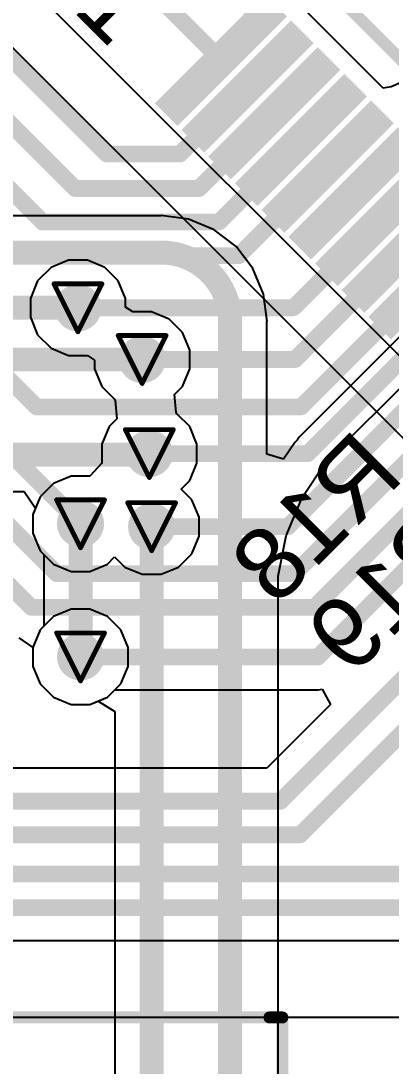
# Model space of a CAD drawing. Header units: inches. Extents: x 0 to 5359, y 0 to 5098.
# Drawn here: x 43.14 to 47.07, y 48.39 to 59.46 of the extents above; entities that cross this region are included whole.
import ezdxf

# ---------------------------------------------------------------- set-up
doc = ezdxf.new("R2010")
doc.units = ezdxf.units.IN
for name, color, linetype in [('Bottom Layer', 5, 'Continuous'), ('Bottom Overlay', 54, 'Continuous'), ('Drill Drawing', 1, 'Continuous'), ('Layer 1', 16, 'Continuous'), ('Layer 2', 76, 'Continuous'), ('Top Layer', 1, 'Continuous'), ('Top Overlay', 2, 'Continuous'), ('Top Paste', 8, 'Continuous'), ('Top Solder', 216, 'Continuous'), ('Via Holes', 16, 'Continuous')]:
    doc.layers.add(name, color=color, linetype=linetype)
doc.styles.add('Arial', font='', dxfattribs={"height": 0.2})
doc.styles.get('Arial').set_extended_font_data('Arial')

# ---------------------------------------------------------------- blocks, each defined once
blk = doc.blocks.new('WSON_8_EP_6_8__39')
at = {"layer": 'Top Layer'}
for points in [[(-3.1999682, 2.2049994), (-3.1999682, 1.6050006), (-4.399965799999999, 1.6050006), (-4.399965799999999, 2.2049994)], [(-1.6996156, 2.1497417), (1.7003776, 2.1497417), (1.7003776, -2.1502497), (-1.6996156, -2.1502497)], [(4.399965799999999, 2.2049994), (4.399965799999999, 1.6050006), (3.1999682, 1.6050006), (3.1999682, 2.2049994)], [(-3.1997142, 0.9349994), (-3.1997142, 0.3350006), (-4.3997118, 0.3350006), (-4.3997118, 0.9349994)], [(4.399965799999999, 0.9349968599999999), (4.399965799999999, 0.33499806), (3.1999682, 0.33499806), (3.1999682, 0.9349968599999999)], [(-3.19971166, -0.33499806), (-3.19971166, -0.9349968599999999), (-4.39970926, -0.9349968599999999), (-4.39970926, -0.33499806)], [(4.399965799999999, -0.3350006), (4.399965799999999, -0.9349994), (3.1999682, -0.9349994), (3.1999682, -0.3350006)], [(-3.199970739999999, -1.60500314), (-3.199970739999999, -2.20500194), (-4.39996834, -2.20500194), (-4.39996834, -1.60500314)], [(4.399965799999999, -1.60499806), (4.399965799999999, -2.20499686), (3.1999682, -2.20499686), (3.1999682, -1.60499806)]]:
    blk.add_hatch(color=1, dxfattribs=at).paths.add_polyline_path(points)
at = {"layer": 'Top Paste'}
for points in [[(-3.1999682, 2.2049994), (-3.1999682, 1.6050006), (-4.399965799999999, 1.6050006), (-4.399965799999999, 2.2049994)], [(-1.6996156, 2.1497417), (1.7003776, 2.1497417), (1.7003776, -2.1502497), (-1.6996156, -2.1502497)], [(4.399965799999999, 2.2049994), (4.399965799999999, 1.6050006), (3.1999682, 1.6050006), (3.1999682, 2.2049994)], [(-3.1997142, 0.9349994), (-3.1997142, 0.3350006), (-4.3997118, 0.3350006), (-4.3997118, 0.9349994)], [(4.399965799999999, 0.9349968599999999), (4.399965799999999, 0.33499806), (3.1999682, 0.33499806), (3.1999682, 0.9349968599999999)], [(-3.19971166, -0.33499806), (-3.19971166, -0.9349968599999999), (-4.39970926, -0.9349968599999999), (-4.39970926, -0.33499806)], [(4.399965799999999, -0.3350006), (4.399965799999999, -0.9349994), (3.1999682, -0.9349994), (3.1999682, -0.3350006)], [(-3.199970739999999, -1.60500314), (-3.199970739999999, -2.20500194), (-4.39996834, -2.20500194), (-4.39996834, -1.60500314)], [(4.399965799999999, -1.60499806), (4.399965799999999, -2.20499686), (3.1999682, -2.20499686), (3.1999682, -1.60499806)]]:
    blk.add_hatch(color=8, dxfattribs=at).paths.add_polyline_path(points)
at = {"layer": 'Top Solder'}
for points in [[(-3.098368199999999, 2.3065994), (-3.098368199999999, 1.5034006), (-4.5015658, 1.5034006), (-4.5015658, 2.3065994)], [(-1.8012156, 2.2513417), (1.8019776, 2.2513417), (1.8019776, -2.2518497), (-1.8012156, -2.2518497)], [(4.5015658, 2.3065994), (4.5015658, 1.5034006), (3.098368199999999, 1.5034006), (3.098368199999999, 2.3065994)], [(-3.0981142, 1.0365994), (-3.0981142, 0.2334006000000001), (-4.5013118, 0.2334005999999999), (-4.5013118, 1.0365994)], [(4.5015658, 1.03659686), (4.5015658, 0.2333980600000001), (3.098368199999999, 0.2333980599999999), (3.098368199999999, 1.03659686)], [(-3.09811166, -0.2333980599999999), (-3.09811166, -1.03659686), (-4.50130926, -1.03659686), (-4.50130926, -0.2333980600000001)], [(4.5015658, -0.2334005999999999), (4.5015658, -1.0365994), (3.098368199999999, -1.0365994), (3.098368199999999, -0.2334006000000001)], [(-3.09837074, -1.50340314), (-3.09837074, -2.30660194), (-4.50156834, -2.30660194), (-4.50156834, -1.50340314)], [(4.5015658, -1.50339806), (4.5015658, -2.30659686), (3.098368199999999, -2.30659686), (3.098368199999999, -1.50339806)]]:
    blk.add_hatch(color=216, dxfattribs=at).paths.add_polyline_path(points)
at = {"layer": 'Top Overlay'}
for points in [[(4.0003984, 2.999867, 0.127, 0.127, 0), (-3.99958814, 2.99986446, 0.127, 0.127, 0)], [(-3.99958814, 2.99986446, 0.127, 0.127, 0), (-3.99958814, 2.32395014, 0.127, 0.127, 0)], [(4.0003984, 2.999867, 0.127, 0.127, 0), (4.000395859999999, 2.32417366, 0.127, 0.127, 0)], [(-4.724399999999999, 2.0828, 0.127, 0.127, 0), (-4.724399999999999, 1.8288, 0.127, 0.127, 0)], [(-4.597399999999999, 1.9558, 0.127, 0.127, 0), (-4.724399999999999, 2.0828, 0.127, 0.127, 0)], [(-4.597399999999999, 1.9558, 0.127, 0.127, 0), (-4.724399999999999, 1.8288, 0.127, 0.127, 0)], [(-3.9995856, 1.5157704, 0.127, 0.127, 0), (-3.99958814, 1.04404414, 0.127, 0.127, 0)], [(4.0003984, 1.0440416, 0.127, 0.127, 0), (4.000395859999999, 1.51602694, 0.127, 0.127, 0)], [(-3.9995856, 0.2358644, 0.127, 0.127, 0), (-3.99958814, -0.23614126, 0.127, 0.127, 0)], [(4.0003984, 0.2358898, 0.127, 0.127, 0), (4.0003984, -0.2361438, 0.127, 0.127, 0)], [(-3.9995856, -1.0442956, 0.127, 0.127, 0), (-3.99958814, -1.51604726, 0.127, 0.127, 0)], [(4.0003984, -1.0442702, 0.127, 0.127, 0), (4.0003984, -1.5160498, 0.127, 0.127, 0)], [(-3.9995856, -2.3242016, 0.127, 0.127, 0), (-3.9995856, -3.000121, 0.127, 0.127, 0)], [(4.0003984, -2.3242016, 0.127, 0.127, 0), (4.000395859999999, -3.000118459999999, 0.127, 0.127, 0)], [(-3.8626034, -3.000121, 0.127, 0.127, 0), (-3.9995856, -3.000121, 0.127, 0.127, 0)], [(4.000395859999999, -3.000118459999999, 0.127, 0.127, 0), (-3.8626034, -3.000121, 0.127, 0.127, 0)]]:
    blk.add_lwpolyline(points, format="xyseb", dxfattribs=at)
for points in [[(-4.03133814, 2.99986446, 0.0635, 0.0635, 1), (-3.96783814, 2.99986446, 0.0635, 0.0635, 1)], [(-4.03133814, 2.99986446, 0.0635, 0.0635, 1), (-3.96783814, 2.99986446, 0.0635, 0.0635, 1)], [(3.9686484, 2.999867, 0.0635, 0.0635, 1), (4.0321484, 2.999867, 0.0635, 0.0635, 1)], [(3.9686484, 2.999867, 0.0635, 0.0635, 1), (4.0321484, 2.999867, 0.0635, 0.0635, 1)], [(-4.03133814, 2.32395014, 0.0635, 0.0635, 1), (-3.96783814, 2.32395014, 0.0635, 0.0635, 1)], [(3.96864586, 2.32417366, 0.0635, 0.0635, 1), (4.03214586, 2.32417366, 0.0635, 0.0635, 1)], [(-4.75615, 2.0828, 0.0635, 0.0635, 1), (-4.69265, 2.0828, 0.0635, 0.0635, 1)], [(-4.75615, 2.0828, 0.0635, 0.0635, 1), (-4.69265, 2.0828, 0.0635, 0.0635, 1)], [(-4.629149999999999, 1.9558, 0.0635, 0.0635, 1), (-4.56565, 1.9558, 0.0635, 0.0635, 1)], [(-4.629149999999999, 1.9558, 0.0635, 0.0635, 1), (-4.56565, 1.9558, 0.0635, 0.0635, 1)], [(-4.75615, 1.8288, 0.0635, 0.0635, 1), (-4.69265, 1.8288, 0.0635, 0.0635, 1)], [(-4.75615, 1.8288, 0.0635, 0.0635, 1), (-4.69265, 1.8288, 0.0635, 0.0635, 1)], [(-4.031335599999999, 1.5157704, 0.0635, 0.0635, 1), (-3.967835599999999, 1.5157704, 0.0635, 0.0635, 1)], [(3.96864586, 1.51602694, 0.0635, 0.0635, 1), (4.03214586, 1.51602694, 0.0635, 0.0635, 1)], [(-4.03133814, 1.04404414, 0.0635, 0.0635, 1), (-3.96783814, 1.04404414, 0.0635, 0.0635, 1)], [(3.9686484, 1.0440416, 0.0635, 0.0635, 1), (4.0321484, 1.0440416, 0.0635, 0.0635, 1)], [(-4.031335599999999, 0.2358644, 0.0635, 0.0635, 1), (-3.967835599999999, 0.2358644, 0.0635, 0.0635, 1)], [(3.9686484, 0.2358898, 0.0635, 0.0635, 1), (4.0321484, 0.2358898, 0.0635, 0.0635, 1)], [(-4.03133814, -0.23614126, 0.0635, 0.0635, 1), (-3.96783814, -0.23614126, 0.0635, 0.0635, 1)], [(3.9686484, -0.2361438, 0.0635, 0.0635, 1), (4.0321484, -0.2361438, 0.0635, 0.0635, 1)], [(-4.031335599999999, -1.0442956, 0.0635, 0.0635, 1), (-3.967835599999999, -1.0442956, 0.0635, 0.0635, 1)], [(3.9686484, -1.0442702, 0.0635, 0.0635, 1), (4.0321484, -1.0442702, 0.0635, 0.0635, 1)], [(-4.03133814, -1.51604726, 0.0635, 0.0635, 1), (-3.96783814, -1.51604726, 0.0635, 0.0635, 1)], [(3.9686484, -1.5160498, 0.0635, 0.0635, 1), (4.0321484, -1.5160498, 0.0635, 0.0635, 1)], [(-4.031335599999999, -2.3242016, 0.0635, 0.0635, 1), (-3.967835599999999, -2.3242016, 0.0635, 0.0635, 1)], [(3.9686484, -2.3242016, 0.0635, 0.0635, 1), (4.0321484, -2.3242016, 0.0635, 0.0635, 1)], [(-4.031335599999999, -3.000121, 0.0635, 0.0635, 1), (-3.967835599999999, -3.000121, 0.0635, 0.0635, 1)], [(-4.031335599999999, -3.000121, 0.0635, 0.0635, 1), (-3.967835599999999, -3.000121, 0.0635, 0.0635, 1)], [(-3.8943534, -3.000121, 0.0635, 0.0635, 1), (-3.8308534, -3.000121, 0.0635, 0.0635, 1)], [(-3.8943534, -3.000121, 0.0635, 0.0635, 1), (-3.8308534, -3.000121, 0.0635, 0.0635, 1)], [(3.96864586, -3.000118459999999, 0.0635, 0.0635, 1), (4.03214586, -3.000118459999999, 0.0635, 0.0635, 1)], [(3.96864586, -3.000118459999999, 0.0635, 0.0635, 1), (4.03214586, -3.000118459999999, 0.0635, 0.0635, 1)]]:
    blk.add_lwpolyline(points, format="xyseb", close=True, dxfattribs=at)
blk = doc.blocks.new('LQFP_128_EP_14_14__40')
at = {"layer": 'Top Layer'}
for points in [[(-6.3001398, -6.849681499999999), (-6.100140199999999, -6.849681499999999), (-6.100140199999999, -8.3496785), (-6.3001398, -8.3496785)], [(-5.9000898, -6.849681499999999), (-5.7000902, -6.849681499999999), (-5.7000902, -8.3496785), (-5.9000898, -8.3496785)], [(-5.50004234, -6.849681499999999), (-5.300042739999999, -6.849681499999999), (-5.300042739999999, -8.3496785), (-5.50004234, -8.3496785)], [(-5.099989799999999, -6.849681499999999), (-4.8999902, -6.849681499999999), (-4.8999902, -8.3496785), (-5.099989799999999, -8.3496785)], [(-4.6999398, -6.849681499999999), (-4.499940199999999, -6.849681499999999), (-4.499940199999999, -8.3496785), (-4.6999398, -8.3496785)], [(-4.29989234, -6.849681499999999), (-4.09989274, -6.849681499999999), (-4.09989274, -8.3496785), (-4.29989234, -8.3496785)], [(-3.8998398, -6.849681499999999), (-3.699840199999999, -6.849681499999999), (-3.699840199999999, -8.3496785), (-3.8998398, -8.3496785)], [(-3.50004634, -6.849681499999999), (-3.30004674, -6.849681499999999), (-3.30004674, -8.3496785), (-3.50004634, -8.3496785)], [(-3.09974234, -6.849681499999999), (-2.89974274, -6.849681499999999), (-2.89974274, -8.3496785), (-3.09974234, -8.3496785)]]:
    blk.add_hatch(color=1, dxfattribs=at).paths.add_polyline_path(points)
at = {"layer": 'Top Paste'}
for points in [[(-6.3001398, -6.849681499999999), (-6.100140199999999, -6.849681499999999), (-6.100140199999999, -8.3496785), (-6.3001398, -8.3496785)], [(-5.9000898, -6.849681499999999), (-5.7000902, -6.849681499999999), (-5.7000902, -8.3496785), (-5.9000898, -8.3496785)], [(-5.50004234, -6.849681499999999), (-5.300042739999999, -6.849681499999999), (-5.300042739999999, -8.3496785), (-5.50004234, -8.3496785)], [(-5.099989799999999, -6.849681499999999), (-4.8999902, -6.849681499999999), (-4.8999902, -8.3496785), (-5.099989799999999, -8.3496785)], [(-4.6999398, -6.849681499999999), (-4.499940199999999, -6.849681499999999), (-4.499940199999999, -8.3496785), (-4.6999398, -8.3496785)], [(-4.29989234, -6.849681499999999), (-4.09989274, -6.849681499999999), (-4.09989274, -8.3496785), (-4.29989234, -8.3496785)], [(-3.8998398, -6.849681499999999), (-3.699840199999999, -6.849681499999999), (-3.699840199999999, -8.3496785), (-3.8998398, -8.3496785)], [(-3.50004634, -6.849681499999999), (-3.30004674, -6.849681499999999), (-3.30004674, -8.3496785), (-3.50004634, -8.3496785)], [(-3.09974234, -6.849681499999999), (-2.89974274, -6.849681499999999), (-2.89974274, -8.3496785), (-3.09974234, -8.3496785)]]:
    blk.add_hatch(color=8, dxfattribs=at).paths.add_polyline_path(points)
at = {"layer": 'Top Solder'}
for points in [[(-6.37013966, -6.77968164), (-6.03014034, -6.77968164), (-6.03014034, -8.419678359999999), (-6.37013966, -8.419678359999999)], [(-5.970089659999999, -6.77968164), (-5.63009034, -6.77968164), (-5.63009034, -8.419678359999999), (-5.970089659999999, -8.419678359999999)], [(-5.5700422, -6.77968164), (-5.23004288, -6.77968164), (-5.23004288, -8.419678359999999), (-5.5700422, -8.419678359999999)], [(-5.16998966, -6.77968164), (-4.829990339999999, -6.77968164), (-4.829990339999999, -8.419678359999999), (-5.16998966, -8.419678359999999)], [(-4.76993966, -6.77968164), (-4.42994034, -6.77968164), (-4.42994034, -8.419678359999999), (-4.76993966, -8.419678359999999)], [(-4.3698922, -6.77968164), (-4.029892879999999, -6.77968164), (-4.029892879999999, -8.419678359999999), (-4.3698922, -8.419678359999999)], [(-3.96983966, -6.77968164), (-3.62984034, -6.77968164), (-3.62984034, -8.419678359999999), (-3.96983966, -8.419678359999999)], [(-3.5700462, -6.77968164), (-3.23004688, -6.77968164), (-3.23004688, -8.419678359999999), (-3.5700462, -8.419678359999999)], [(-3.1697422, -6.77968164), (-2.82974288, -6.77968164), (-2.82974288, -8.419678359999999), (-3.1697422, -8.419678359999999)]]:
    blk.add_hatch(color=216, dxfattribs=at).paths.add_polyline_path(points)
at = {"layer": 'Top Overlay'}
blk.add_lwpolyline([(-6.249924, -6.249924, 0.127, 0.127, 0), (6.249924, -6.249924, 0.127, 0.127, 0)], format="xyseb", dxfattribs=at)

msp = doc.modelspace()

# ---------------------------------------------------------------- hatches: boundary and pattern name
at = {"layer": 'Bottom Layer'}
h = msp.add_hatch(color=5, dxfattribs=at)
edge = h.paths.add_edge_path()
edge.add_arc((43.74823102, 56.41754527999999), 0.2499995, 0, 360)
h = msp.add_hatch(color=5, dxfattribs=at)
edge = h.paths.add_edge_path()
edge.add_arc((44.42836428, 55.8700432), 0.2499995, 0, 360)
h = msp.add_hatch(color=5, dxfattribs=at)
edge = h.paths.add_edge_path()
edge.add_arc((44.50456428, 54.87314399999999), 0.2499995, 0, 360)
h = msp.add_hatch(color=5, dxfattribs=at)
edge = h.paths.add_edge_path()
edge.add_arc((43.77554364, 54.12945993999999), 0.2499995, 0, 360)
h = msp.add_hatch(color=5, dxfattribs=at)
edge = h.paths.add_edge_path()
edge.add_arc((44.52891272, 54.09867006), 0.2499995, 0, 360)
h = msp.add_hatch(color=5, dxfattribs=at)
edge = h.paths.add_edge_path()
edge.add_arc((43.77554364, 52.71970914), 0.2499995, 0, 360)
at = {"layer": 'Layer 1'}
h = msp.add_hatch(color=16, dxfattribs=at)
edge = h.paths.add_edge_path()
edge.add_arc((43.74823102, 56.41754527999999), 0.2499995, 0, 360)
h = msp.add_hatch(color=16, dxfattribs=at)
edge = h.paths.add_edge_path()
edge.add_arc((44.42836428, 55.8700432), 0.2499995, 0, 360)
h = msp.add_hatch(color=16, dxfattribs=at)
edge = h.paths.add_edge_path()
edge.add_arc((44.50456428, 54.87314399999999), 0.2499995, 0, 360)
h = msp.add_hatch(color=16, dxfattribs=at)
edge = h.paths.add_edge_path()
edge.add_arc((43.77554364, 54.12945993999999), 0.2499995, 0, 360)
h = msp.add_hatch(color=16, dxfattribs=at)
edge = h.paths.add_edge_path()
edge.add_arc((44.52891272, 54.09867006), 0.2499995, 0, 360)
h = msp.add_hatch(color=16, dxfattribs=at)
edge = h.paths.add_edge_path()
edge.add_arc((43.77554364, 52.71970914), 0.2499995, 0, 360)
at = {"layer": 'Layer 2'}
h = msp.add_hatch(color=76, dxfattribs=at)
edge = h.paths.add_edge_path()
edge.add_arc((43.74823102, 56.41754527999999), 0.2499995, 0, 360)
h = msp.add_hatch(color=76, dxfattribs=at)
edge = h.paths.add_edge_path()
edge.add_arc((44.42836428, 55.8700432), 0.2499995, 0, 360)
h = msp.add_hatch(color=76, dxfattribs=at)
edge = h.paths.add_edge_path()
edge.add_arc((44.50456428, 54.87314399999999), 0.2499995, 0, 360)
h = msp.add_hatch(color=76, dxfattribs=at)
edge = h.paths.add_edge_path()
edge.add_arc((43.77554364, 54.12945993999999), 0.2499995, 0, 360)
h = msp.add_hatch(color=76, dxfattribs=at)
edge = h.paths.add_edge_path()
edge.add_arc((44.52891272, 54.09867006), 0.2499995, 0, 360)
h = msp.add_hatch(color=76, dxfattribs=at)
edge = h.paths.add_edge_path()
edge.add_arc((43.77554364, 52.71970914), 0.2499995, 0, 360)
at = {"layer": 'Top Layer'}
h = msp.add_hatch(color=1, dxfattribs=at)
edge = h.paths.add_edge_path()
edge.add_arc((43.74823102, 56.41754527999999), 0.2499995, 0, 360)
h = msp.add_hatch(color=1, dxfattribs=at)
edge = h.paths.add_edge_path()
edge.add_arc((44.42836428, 55.8700432), 0.2499995, 0, 360)
h = msp.add_hatch(color=1, dxfattribs=at)
edge = h.paths.add_edge_path()
edge.add_arc((44.50456428, 54.87314399999999), 0.2499995, 0, 360)
h = msp.add_hatch(color=1, dxfattribs=at)
edge = h.paths.add_edge_path()
edge.add_arc((43.77554364, 54.12945993999999), 0.2499995, 0, 360)
h = msp.add_hatch(color=1, dxfattribs=at)
edge = h.paths.add_edge_path()
edge.add_arc((44.52891272, 54.09867006), 0.2499995, 0, 360)
h = msp.add_hatch(color=1, dxfattribs=at)
edge = h.paths.add_edge_path()
edge.add_arc((43.77554364, 52.71970914), 0.2499995, 0, 360)
at = {"layer": 'Via Holes'}
h = msp.add_hatch(color=7, dxfattribs=at)
edge = h.paths.add_edge_path()
edge.add_arc((43.74823102, 56.41754527999999), 0.1499997, 0, 360)
h = msp.add_hatch(color=7, dxfattribs=at)
edge = h.paths.add_edge_path()
edge.add_arc((44.42836428, 55.8700432), 0.1499997, 0, 360)
h = msp.add_hatch(color=7, dxfattribs=at)
edge = h.paths.add_edge_path()
edge.add_arc((44.50456428, 54.87314399999999), 0.1499997, 0, 360)
h = msp.add_hatch(color=7, dxfattribs=at)
edge = h.paths.add_edge_path()
edge.add_arc((43.77554364, 54.12945993999999), 0.1499997, 0, 360)
h = msp.add_hatch(color=7, dxfattribs=at)
edge = h.paths.add_edge_path()
edge.add_arc((44.52891272, 54.09867006), 0.1499997, 0, 360)
h = msp.add_hatch(color=7, dxfattribs=at)
edge = h.paths.add_edge_path()
edge.add_arc((43.77554364, 52.71970914), 0.1499997, 0, 360)

# ---------------------------------------------------------------- linework, layer by layer
at = {"layer": 'Bottom Layer'}
for p, q in [((44.63041365999999, 57.39162765999999), (41.78354864, 57.39162765999999)), ((44.92050706, 57.35555965999999), (44.63041365999999, 57.39375109999999)), ((44.63041365999999, 57.39375109999999), (44.63041365999999, 57.39162765999999)), ((45.19083164, 57.2435863), (44.92050706, 57.35555965999999)), ((45.42296478, 57.06546625999999), (45.19083164, 57.2435863)), ((45.60108482, 56.83333311999999), (45.42296478, 57.06546625999999)), ((45.71305818, 56.56300853999999), (45.60108482, 56.83333311999999)), ((45.75124962, 56.27291513999999), (45.71305818, 56.56300853999999)), ((47.42374564, 56.37941226), (46.09289485999999, 55.04856147999999)), ((45.74912618, 54.8675433), (45.74912618, 56.27291513999999)), ((45.74912618, 56.27291513999999), (45.75124962, 56.27291513999999)), ((46.36758062, 54.77387572), (47.6984314, 56.1047265)), ((46.09289485999999, 55.04856147999999), (46.07164268, 55.01675305999999)), ((46.04458406, 54.98969698), (45.92692618, 54.81360894)), ((46.07164268, 55.01675305999999), (46.04458406, 54.98969698)), ((45.92692618, 54.81360894), (45.74912618, 54.8675433)), ((46.12382952, 54.40907583999999), (46.36758062, 54.77387572)), ((40.313356, 54.47197894), (43.17944374, 54.47197894)), ((43.17944374, 54.47197894), (43.29824716, 54.2941764)), ((45.9559279, 54.00372993999999), (46.12382952, 54.40907583999999)), ((43.29824716, 54.2941764), (43.27154414, 54.2297112)), ((43.27154414, 54.2297112), (43.27154414, 54.02920868)), ((43.27154414, 54.02920868), (43.348275, 53.84396648)), ((45.87033498, 53.57341584), (45.9559279, 54.00372993999999)), ((43.348275, 53.84396648), (43.38707858, 53.8051629)), ((43.38707858, 53.8051629), (43.38707858, 53.04400617999999)), ((45.87033751999999, 53.35405382), (45.87033498, 53.57341584)), ((45.8703426, 53.35405127999999), (45.87033751999999, 53.35405382)), ((45.87033751999999, 53.18656368), (45.87034006, 53.35404112)), ((45.87034006, 53.35404112), (45.8703426, 53.35405127999999)), ((45.87033751999999, 41.81046248), (45.87033751999999, 53.18656368)), ((43.38707858, 53.04400617999999), (43.348275, 53.0052026)), ((43.348275, 53.0052026), (43.27154414, 52.8199604)), ((43.27154414, 52.8199604), (43.27154414, 52.61945787999999)), ((43.27154414, 52.61945787999999), (43.348275, 52.43421568)), ((43.348275, 52.43421568), (43.49005018, 52.2924405)), ((43.49005018, 52.2924405), (43.67529238, 52.21570963999999)), ((43.67529238, 52.21570963999999), (43.8757949, 52.21570963999999)), ((43.8757949, 52.21570963999999), (43.96264512, 52.25168619999999)), ((43.96264512, 52.25168619999999), (44.14044766, 52.13954266)), ((44.14044766, 52.13954266), (44.14044766, 19.90702902))]:
    msp.add_line(p, q, dxfattribs=at)
for points in [[(41.78354864, 57.0031626, 0.254, 0.254, 0), (44.63041365999999, 57.0031626, 0.254, 0.254, 0)], [(44.63041365999999, 57.0031626, 0.254, 0.254, -0.4142135623730951), (45.36066112, 56.27291513999999, 0.254, 0.254, 0)], [(41.01685472, 56.41754527999999, 0.254, 0.254, 0), (43.74823102, 56.41754527999999, 0.254, 0.254, 0)], [(45.36066112, 25.36246642, 0.254, 0.254, 0), (45.36066112, 56.27291513999999, 0.254, 0.254, 0)], [(40.7261568, 55.8700432, 0.254, 0.254, 0), (44.42836428, 55.8700432, 0.254, 0.254, 0)], [(40.313356, 54.860444, 0.254, 0.254, 0), (44.42836428, 54.860444, 0.254, 0.254, 0)], [(43.77554364, 52.71970914, 0.254, 0.254, 0), (43.77554364, 54.12945993999999, 0.254, 0.254, 0)], [(44.52891272, 19.90702902, 0.254, 0.254, 0), (44.52891272, 54.09867006, 0.254, 0.254, 0)]]:
    msp.add_lwpolyline(points, format="xyseb", dxfattribs=at)
for points in [[(44.56691366, 57.0031626, 0.127, 0.127, 1), (44.69391366, 57.0031626, 0.127, 0.127, 1)], [(44.56691366, 57.0031626, 0.127, 0.127, 1), (44.69391366, 57.0031626, 0.127, 0.127, 1)], [(43.68473102, 56.41754527999999, 0.127, 0.127, 1), (43.81173102, 56.41754527999999, 0.127, 0.127, 1)], [(45.29716112, 56.27291513999999, 0.127, 0.127, 1), (45.42416111999999, 56.27291513999999, 0.127, 0.127, 1)], [(45.29716112, 56.27291513999999, 0.127, 0.127, 1), (45.42416111999999, 56.27291513999999, 0.127, 0.127, 1)], [(44.36486428, 55.8700432, 0.127, 0.127, 1), (44.49186427999999, 55.8700432, 0.127, 0.127, 1)], [(44.36486428, 54.860444, 0.127, 0.127, 1), (44.49186427999999, 54.860444, 0.127, 0.127, 1)], [(43.71204364, 54.12945993999999, 0.127, 0.127, 1), (43.83904364, 54.12945993999999, 0.127, 0.127, 1)], [(44.46541272, 54.09867006, 0.127, 0.127, 1), (44.59241272, 54.09867006, 0.127, 0.127, 1)], [(43.71204364, 52.71970914, 0.127, 0.127, 1), (43.83904364, 52.71970914, 0.127, 0.127, 1)]]:
    msp.add_lwpolyline(points, format="xyseb", close=True, dxfattribs=at)
at = {"layer": 'Drill Drawing'}
for points in [[(43.49423102, 56.67154528, 0.0508, 0.0508, 0), (44.00223102, 56.67154528, 0.0508, 0.0508, 0)], [(43.49423102, 56.67154528, 0.0508, 0.0508, 0), (43.74823102, 56.16354528, 0.0508, 0.0508, 0)], [(43.74823102, 56.16354528, 0.0508, 0.0508, 0), (44.00223102, 56.67154528, 0.0508, 0.0508, 0)], [(44.17436428, 56.12404319999999, 0.0508, 0.0508, 0), (44.68236428, 56.12404319999999, 0.0508, 0.0508, 0)], [(44.17436428, 56.12404319999999, 0.0508, 0.0508, 0), (44.42836428, 55.6160432, 0.0508, 0.0508, 0)], [(44.42836428, 55.6160432, 0.0508, 0.0508, 0), (44.68236428, 56.12404319999999, 0.0508, 0.0508, 0)], [(44.25056428, 55.127144, 0.0508, 0.0508, 0), (44.75856427999999, 55.127144, 0.0508, 0.0508, 0)], [(44.25056428, 55.127144, 0.0508, 0.0508, 0), (44.50456428, 54.619144, 0.0508, 0.0508, 0)], [(44.50456428, 54.619144, 0.0508, 0.0508, 0), (44.75856427999999, 55.127144, 0.0508, 0.0508, 0)], [(43.52154364, 54.38345994, 0.0508, 0.0508, 0), (44.02954363999999, 54.38345994, 0.0508, 0.0508, 0)], [(43.52154364, 54.38345994, 0.0508, 0.0508, 0), (43.77554364, 53.87545994, 0.0508, 0.0508, 0)], [(43.77554364, 53.87545994, 0.0508, 0.0508, 0), (44.02954363999999, 54.38345994, 0.0508, 0.0508, 0)], [(44.27491272, 54.35267006, 0.0508, 0.0508, 0), (44.78291272, 54.35267006, 0.0508, 0.0508, 0)], [(44.27491272, 54.35267006, 0.0508, 0.0508, 0), (44.52891272, 53.84467006, 0.0508, 0.0508, 0)], [(44.52891272, 53.84467006, 0.0508, 0.0508, 0), (44.78291272, 54.35267006, 0.0508, 0.0508, 0)], [(43.52154364, 52.97370914, 0.0508, 0.0508, 0), (44.02954363999999, 52.97370914, 0.0508, 0.0508, 0)], [(43.52154364, 52.97370914, 0.0508, 0.0508, 0), (43.77554364, 52.46570913999999, 0.0508, 0.0508, 0)], [(43.77554364, 52.46570913999999, 0.0508, 0.0508, 0), (44.02954363999999, 52.97370914, 0.0508, 0.0508, 0)]]:
    msp.add_lwpolyline(points, format="xyseb", dxfattribs=at)
for points in [[(43.48153102, 56.67154528, 0.0254, 0.0254, 1), (43.50693102, 56.67154528, 0.0254, 0.0254, 1)], [(43.48153102, 56.67154528, 0.0254, 0.0254, 1), (43.50693102, 56.67154528, 0.0254, 0.0254, 1)], [(43.98953101999999, 56.67154528, 0.0254, 0.0254, 1), (44.01493102, 56.67154528, 0.0254, 0.0254, 1)], [(43.98953101999999, 56.67154528, 0.0254, 0.0254, 1), (44.01493102, 56.67154528, 0.0254, 0.0254, 1)], [(43.73553102, 56.16354528, 0.0254, 0.0254, 1), (43.76093101999999, 56.16354528, 0.0254, 0.0254, 1)], [(43.73553102, 56.16354528, 0.0254, 0.0254, 1), (43.76093101999999, 56.16354528, 0.0254, 0.0254, 1)], [(44.16166428, 56.12404319999999, 0.0254, 0.0254, 1), (44.18706427999999, 56.12404319999999, 0.0254, 0.0254, 1)], [(44.16166428, 56.12404319999999, 0.0254, 0.0254, 1), (44.18706427999999, 56.12404319999999, 0.0254, 0.0254, 1)], [(44.66966428, 56.12404319999999, 0.0254, 0.0254, 1), (44.69506428, 56.12404319999999, 0.0254, 0.0254, 1)], [(44.66966428, 56.12404319999999, 0.0254, 0.0254, 1), (44.69506428, 56.12404319999999, 0.0254, 0.0254, 1)], [(44.41566428, 55.6160432, 0.0254, 0.0254, 1), (44.44106428, 55.6160432, 0.0254, 0.0254, 1)], [(44.41566428, 55.6160432, 0.0254, 0.0254, 1), (44.44106428, 55.6160432, 0.0254, 0.0254, 1)], [(44.23786428, 55.127144, 0.0254, 0.0254, 1), (44.26326428, 55.127144, 0.0254, 0.0254, 1)], [(44.23786428, 55.127144, 0.0254, 0.0254, 1), (44.26326428, 55.127144, 0.0254, 0.0254, 1)], [(44.74586428, 55.127144, 0.0254, 0.0254, 1), (44.77126428, 55.127144, 0.0254, 0.0254, 1)], [(44.74586428, 55.127144, 0.0254, 0.0254, 1), (44.77126428, 55.127144, 0.0254, 0.0254, 1)], [(44.49186427999999, 54.619144, 0.0254, 0.0254, 1), (44.51726428, 54.619144, 0.0254, 0.0254, 1)], [(44.49186427999999, 54.619144, 0.0254, 0.0254, 1), (44.51726428, 54.619144, 0.0254, 0.0254, 1)], [(43.50884363999999, 54.38345994, 0.0254, 0.0254, 1), (43.53424364, 54.38345994, 0.0254, 0.0254, 1)], [(43.50884363999999, 54.38345994, 0.0254, 0.0254, 1), (43.53424364, 54.38345994, 0.0254, 0.0254, 1)], [(44.01684364, 54.38345994, 0.0254, 0.0254, 1), (44.04224364, 54.38345994, 0.0254, 0.0254, 1)], [(44.01684364, 54.38345994, 0.0254, 0.0254, 1), (44.04224364, 54.38345994, 0.0254, 0.0254, 1)], [(44.26221271999999, 54.35267006, 0.0254, 0.0254, 1), (44.28761272, 54.35267006, 0.0254, 0.0254, 1)], [(44.26221271999999, 54.35267006, 0.0254, 0.0254, 1), (44.28761272, 54.35267006, 0.0254, 0.0254, 1)], [(44.77021272, 54.35267006, 0.0254, 0.0254, 1), (44.79561272, 54.35267006, 0.0254, 0.0254, 1)], [(44.77021272, 54.35267006, 0.0254, 0.0254, 1), (44.79561272, 54.35267006, 0.0254, 0.0254, 1)], [(43.76284364, 53.87545994, 0.0254, 0.0254, 1), (43.78824364, 53.87545994, 0.0254, 0.0254, 1)], [(43.76284364, 53.87545994, 0.0254, 0.0254, 1), (43.78824364, 53.87545994, 0.0254, 0.0254, 1)], [(44.51621272, 53.84467006, 0.0254, 0.0254, 1), (44.54161272, 53.84467006, 0.0254, 0.0254, 1)], [(44.51621272, 53.84467006, 0.0254, 0.0254, 1), (44.54161272, 53.84467006, 0.0254, 0.0254, 1)], [(43.50884363999999, 52.97370914, 0.0254, 0.0254, 1), (43.53424364, 52.97370914, 0.0254, 0.0254, 1)], [(43.50884363999999, 52.97370914, 0.0254, 0.0254, 1), (43.53424364, 52.97370914, 0.0254, 0.0254, 1)], [(44.01684364, 52.97370914, 0.0254, 0.0254, 1), (44.04224364, 52.97370914, 0.0254, 0.0254, 1)], [(44.01684364, 52.97370914, 0.0254, 0.0254, 1), (44.04224364, 52.97370914, 0.0254, 0.0254, 1)], [(43.76284364, 52.46570913999999, 0.0254, 0.0254, 1), (43.78824364, 52.46570913999999, 0.0254, 0.0254, 1)], [(43.76284364, 52.46570913999999, 0.0254, 0.0254, 1), (43.78824364, 52.46570913999999, 0.0254, 0.0254, 1)]]:
    msp.add_lwpolyline(points, format="xyseb", close=True, dxfattribs=at)
at = {"layer": 'Layer 1'}
for p, q in [((43.64797976, 56.92154478), (43.46273755999999, 56.84481392)), ((43.84848227999999, 56.92154478), (43.64797976, 56.92154478)), ((44.03372448, 56.84481392), (43.84848227999999, 56.92154478)), ((43.46273755999999, 56.84481392), (43.32096238, 56.70303874)), ((44.17549965999999, 56.70303874), (44.03372448, 56.84481392)), ((43.32096238, 56.70303874), (43.24423152, 56.51779654)), ((44.25223052, 56.51779654), (44.17549965999999, 56.70303874)), ((43.24423152, 56.51779654), (43.24423152, 56.31729402)), ((44.25223052, 56.42474618), (44.25223052, 56.51779654)), ((44.32811556, 56.3740427), (44.25223052, 56.42474618)), ((44.52861554, 56.3740427), (44.32811556, 56.3740427)), ((44.71385773999999, 56.29731184), (44.52861554, 56.3740427)), ((43.24423152, 56.31729402), (43.32096238, 56.13205181999999)), ((44.85563292, 56.15553666), (44.71385773999999, 56.29731184)), ((44.93236378, 55.97029445999999), (44.85563292, 56.15553666)), ((43.32096238, 56.13205181999999), (43.46273755999999, 55.99027663999999)), ((43.46273755999999, 55.99027663999999), (43.64797976, 55.91354578)), ((43.64797976, 55.91354578), (43.84847974, 55.91354578)), ((43.84847974, 55.91354578), (43.92436478, 55.8628423)), ((44.93236378, 55.76979194), (44.93236378, 55.97029445999999)), ((43.92436478, 55.8628423), (43.92436478, 55.76979194)), ((43.92436478, 55.76979194), (44.00109564, 55.58454973999999)), ((44.85563292, 55.58454973999999), (44.93236378, 55.76979194)), ((44.00109564, 55.58454973999999), (44.13599758, 55.44964779999999)), ((44.77159448, 55.50051129999999), (44.85563292, 55.58454973999999)), ((44.78945322, 55.30697345999999), (44.77159448, 55.50051129999999)), ((44.13599758, 55.44964779999999), (44.14347534, 55.43621373999999)), ((44.14347534, 55.43621373999999), (44.16133408, 55.24267589999999)), ((44.79693097999999, 55.2935394), (44.78945322, 55.30697345999999)), ((44.93183292, 55.15863745999999), (44.79693097999999, 55.2935394)), ((44.07729564, 55.15863745999999), (44.00056478, 54.97339526)), ((44.16133408, 55.24267589999999), (44.07729564, 55.15863745999999)), ((45.00856378, 54.97339526), (44.93183292, 55.15863745999999)), ((44.00056478, 54.97339526), (44.00056478, 54.77289527999999)), ((45.00856378, 54.77289274), (45.00856378, 54.97339526)), ((44.00056478, 54.77289527999999), (43.87579236, 54.63345944)), ((44.93183292, 54.58765054), (45.00856378, 54.77289274)), ((43.67529238, 54.63345944), (43.49005018, 54.55672858)), ((43.87579236, 54.63345944), (43.67529238, 54.63345944)), ((44.84226236, 54.49808252), (44.93183292, 54.58765054)), ((43.49005018, 54.55672858), (43.348275, 54.41495339999999)), ((44.95618136, 54.38416352), (44.84226236, 54.49808252)), ((43.348275, 54.41495339999999), (43.27154414, 54.2297112)), ((45.03291222, 54.19892131999999), (44.95618136, 54.38416352)), ((43.27154414, 54.2297112), (43.27154414, 54.02920868)), ((45.03291222, 53.9984188), (45.03291222, 54.19892131999999)), ((43.27154414, 54.02920868), (43.348275, 53.84396648)), ((44.95618136, 53.81317659999999), (45.03291222, 53.9984188)), ((43.348275, 53.84396648), (43.49005018, 53.7021913)), ((44.81440618, 53.67140142), (44.95618136, 53.81317659999999)), ((43.49005018, 53.7021913), (43.67529238, 53.62546044)), ((43.8757949, 53.62546044), (44.0610371, 53.7021913)), ((44.0610371, 53.7021913), (44.13683323999999, 53.77798744)), ((44.13683323999999, 53.77798744), (44.24341926, 53.67140142)), ((43.67529238, 53.62546044), (43.8757949, 53.62546044)), ((44.24341926, 53.67140142), (44.42866146, 53.59467056)), ((44.42866146, 53.59467056), (44.62916397999999, 53.59467056)), ((44.62916397999999, 53.59467056), (44.81440618, 53.67140142)), ((43.49005018, 53.14697777999999), (43.348275, 53.0052026)), ((43.67529238, 53.22370863999999), (43.49005018, 53.14697777999999)), ((43.8757949, 53.22370863999999), (43.67529238, 53.22370863999999)), ((44.0610371, 53.14697777999999), (43.8757949, 53.22370863999999)), ((44.20281228, 53.0052026), (44.0610371, 53.14697777999999)), ((43.348275, 53.0052026), (43.27154414, 52.8199604)), ((44.27954313999999, 52.8199604), (44.20281228, 53.0052026)), ((43.27154414, 52.8199604), (43.27154414, 52.61945787999999)), ((44.27954313999999, 52.61945787999999), (44.27954313999999, 52.8199604)), ((43.27154414, 52.61945787999999), (43.348275, 52.43421568)), ((44.20281228, 52.43421568), (44.27954313999999, 52.61945787999999)), ((43.348275, 52.43421568), (43.49005018, 52.2924405)), ((44.0610371, 52.2924405), (44.20281228, 52.43421568)), ((43.49005018, 52.2924405), (43.67529238, 52.21570963999999)), ((43.8757949, 52.21570963999999), (44.0610371, 52.2924405)), ((43.67529238, 52.21570963999999), (43.8757949, 52.21570963999999))]:
    msp.add_line(p, q, dxfattribs=at)
at = {"layer": 'Layer 2'}
for p, q in [((49.81687268, 53.24485668), (42.8625, 60.19924206)), ((42.31639999999999, 59.91284435999999), (48.37602466, 53.8532197)), ((43.64797976, 56.92154478), (43.46273755999999, 56.84481392)), ((43.84848227999999, 56.92154478), (43.64797976, 56.92154478)), ((44.03372448, 56.84481392), (43.84848227999999, 56.92154478)), ((43.46273755999999, 56.84481392), (43.32096238, 56.70303874)), ((44.17549965999999, 56.70303874), (44.03372448, 56.84481392)), ((43.32096238, 56.70303874), (43.24423152, 56.51779654)), ((44.25223052, 56.51779654), (44.17549965999999, 56.70303874)), ((43.24423152, 56.51779654), (43.24423152, 56.31729402)), ((44.25223052, 56.42474618), (44.25223052, 56.51779654)), ((44.32811556, 56.3740427), (44.25223052, 56.42474618)), ((44.52861554, 56.3740427), (44.32811556, 56.3740427)), ((44.71385773999999, 56.29731184), (44.52861554, 56.3740427)), ((43.24423152, 56.31729402), (43.32096238, 56.13205181999999)), ((44.85563292, 56.15553666), (44.71385773999999, 56.29731184)), ((44.93236378, 55.97029445999999), (44.85563292, 56.15553666)), ((43.32096238, 56.13205181999999), (43.46273755999999, 55.99027663999999)), ((43.46273755999999, 55.99027663999999), (43.64797976, 55.91354578)), ((43.64797976, 55.91354578), (43.84847974, 55.91354578)), ((43.84847974, 55.91354578), (43.92436478, 55.8628423)), ((44.93236378, 55.76979194), (44.93236378, 55.97029445999999)), ((43.92436478, 55.8628423), (43.92436478, 55.76979194)), ((43.92436478, 55.76979194), (44.00109564, 55.58454973999999)), ((44.85563292, 55.58454973999999), (44.93236378, 55.76979194)), ((44.00109564, 55.58454973999999), (44.13599758, 55.44964779999999)), ((44.77159448, 55.50051129999999), (44.85563292, 55.58454973999999)), ((44.78945322, 55.30697345999999), (44.77159448, 55.50051129999999)), ((44.13599758, 55.44964779999999), (44.14347534, 55.43621373999999)), ((44.14347534, 55.43621373999999), (44.16133408, 55.24267589999999)), ((44.79693097999999, 55.2935394), (44.78945322, 55.30697345999999)), ((44.93183292, 55.15863745999999), (44.79693097999999, 55.2935394)), ((44.07729564, 55.15863745999999), (44.00056478, 54.97339526)), ((44.16133408, 55.24267589999999), (44.07729564, 55.15863745999999)), ((45.00856378, 54.97339526), (44.93183292, 55.15863745999999)), ((44.00056478, 54.97339526), (44.00056478, 54.77289527999999)), ((45.00856378, 54.77289274), (45.00856378, 54.97339526)), ((44.00056478, 54.77289527999999), (43.87579236, 54.63345944)), ((44.93183292, 54.58765054), (45.00856378, 54.77289274)), ((43.67529238, 54.63345944), (43.49005018, 54.55672858)), ((43.87579236, 54.63345944), (43.67529238, 54.63345944)), ((44.84226236, 54.49808252), (44.93183292, 54.58765054)), ((43.49005018, 54.55672858), (43.348275, 54.41495339999999)), ((44.95618136, 54.38416352), (44.84226236, 54.49808252)), ((43.348275, 54.41495339999999), (43.27154414, 54.2297112)), ((45.03291222, 54.19892131999999), (44.95618136, 54.38416352)), ((43.27154414, 54.2297112), (43.27154414, 54.02920868)), ((45.03291222, 53.9984188), (45.03291222, 54.19892131999999)), ((43.27154414, 54.02920868), (43.348275, 53.84396648)), ((44.95618136, 53.81317659999999), (45.03291222, 53.9984188)), ((43.348275, 53.84396648), (43.49005018, 53.7021913)), ((44.81440618, 53.67140142), (44.95618136, 53.81317659999999)), ((43.49005018, 53.7021913), (43.67529238, 53.62546044)), ((43.8757949, 53.62546044), (44.0610371, 53.7021913)), ((44.0610371, 53.7021913), (44.13683323999999, 53.77798744)), ((44.13683323999999, 53.77798744), (44.24341926, 53.67140142)), ((43.67529238, 53.62546044), (43.8757949, 53.62546044)), ((44.24341926, 53.67140142), (44.42866146, 53.59467056)), ((44.42866146, 53.59467056), (44.62916397999999, 53.59467056)), ((44.62916397999999, 53.59467056), (44.81440618, 53.67140142)), ((43.49005018, 53.14697777999999), (43.348275, 53.0052026)), ((43.67529238, 53.22370863999999), (43.49005018, 53.14697777999999)), ((43.8757949, 53.22370863999999), (43.67529238, 53.22370863999999)), ((44.0610371, 53.14697777999999), (43.8757949, 53.22370863999999)), ((44.20281228, 53.0052026), (44.0610371, 53.14697777999999)), ((43.348275, 53.0052026), (43.27154414, 52.8199604)), ((44.27954313999999, 52.8199604), (44.20281228, 53.0052026)), ((43.27154414, 52.8199604), (43.27154414, 52.61945787999999)), ((44.27954313999999, 52.61945787999999), (44.27954313999999, 52.8199604)), ((43.27154414, 52.61945787999999), (43.348275, 52.43421568)), ((44.20281228, 52.43421568), (44.27954313999999, 52.61945787999999)), ((43.348275, 52.43421568), (43.49005018, 52.2924405)), ((44.0610371, 52.2924405), (44.20281228, 52.43421568)), ((43.49005018, 52.2924405), (43.67529238, 52.21570963999999)), ((43.8757949, 52.21570963999999), (44.0610371, 52.2924405)), ((43.67529238, 52.21570963999999), (43.8757949, 52.21570963999999)), ((47.34266883999999, 48.9001689), (40.88419052, 48.9001689))]:
    msp.add_line(p, q, dxfattribs=at)
at = {"layer": 'Top Layer'}
for p, q in [((46.57036914, 59.1557364), (45.8059155, 59.92019004)), ((46.98303532, 58.74307021999999), (46.57036914, 59.1557364)), ((47.17210022, 58.80545516), (47.06568184, 58.75942781999999)), ((47.06568184, 58.75942781999999), (46.98303532, 58.74307021999999)), ((43.1213895, 52.92207347999999), (43.27154414, 52.81995786)), ((43.27154414, 52.81995786), (43.27154414, 52.61945787999999)), ((43.27154414, 52.61945787999999), (43.348275, 52.43421568)), ((43.348275, 52.43421568), (43.49005018, 52.2924405)), ((44.0610371, 52.2924405), (44.13868744, 52.37009084)), ((44.13868744, 52.37009084), (46.29181242, 52.37009084)), ((46.29181242, 52.37009084), (46.33676534, 52.37903418)), ((46.33676534, 52.37903418), (46.42435216, 52.21517116)), ((43.49005018, 52.2924405), (43.67529238, 52.21570963999999)), ((43.8757949, 52.21570963999999), (44.0610371, 52.2924405)), ((43.67529238, 52.21570963999999), (43.8757949, 52.21570963999999)), ((46.42435216, 52.21517116), (45.74975102, 51.54057002)), ((45.74975102, 51.54057002), (33.67757552, 51.54057002)), ((38.47060124, 49.71378169999999), (47.464345, 49.71378169999999))]:
    msp.add_line(p, q, dxfattribs=at)
for points in [[(40.17299052, 64.13324486, 0.1778, 0.1778, 0), (45.2621142, 59.04412118, 0.1778, 0.1778, 0)], [(38.34996394, 63.75004522, 0.1778, 0.1778, 0), (44.0525154, 58.04749375999999, 0.1778, 0.1778, 0)], [(38.19995916, 63.20004631999999, 0.1778, 0.1778, 0), (43.71884576, 57.68115972, 0.1778, 0.1778, 0)], [(38.01280434, 62.6872, 0.1778, 0.1778, 0), (43.37444716, 57.32555717999999, 0.1778, 0.1778, 0)], [(37.02331178, 61.65564504, 0.1778, 0.1778, 0), (43.31110717999999, 55.36784963999999, 0.1778, 0.1778, 0)], [(36.76351042, 61.14149316, 0.1778, 0.1778, 0), (43.77554364, 54.12945993999999, 0.1778, 0.1778, 0)], [(36.52131634, 60.6044, 0.1778, 0.1778, 0), (43.52501582, 53.60070051999999, 0.1778, 0.1778, 0)], [(36.46616023999999, 60.03401252, 0.1778, 0.1778, 0), (43.25507224, 53.24510051999999, 0.1778, 0.1778, 0)], [(45.2621142, 59.04412118, 0.1778, 0.1778, 0), (45.26211674, 59.04412118, 0.1778, 0.1778, 0)], [(44.83123876, 58.04749375999999, 0.1778, 0.1778, 0), (45.54498892, 58.76124392, 0.1778, 0.1778, 0)], [(45.54498892, 58.76124392, 0.1778, 0.1778, 0), (45.544994, 58.76124392, 0.1778, 0.1778, 0)], [(46.67650558, 57.62973234, 0.1778, 0.1778, 0), (47.71483472, 58.66806147999999, 0.1778, 0.1778, 0)], [(45.03066431999999, 57.68115972, 0.1778, 0.1778, 0), (45.82787126, 58.47836666, 0.1778, 0.1778, 0)], [(45.24082392, 57.32555972, 0.1778, 0.1778, 0), (46.11075106, 58.19548686, 0.1778, 0.1778, 0)], [(44.0525154, 58.04749375999999, 0.1778, 0.1778, 0), (44.83123876, 58.04749375999999, 0.1778, 0.1778, 0)], [(45.45097844, 56.96995971999999, 0.1778, 0.1778, 0), (46.39362832, 57.9126096, 0.1778, 0.1778, 0)], [(43.71884576, 57.68115972, 0.1778, 0.1778, 0), (45.03066431999999, 57.68115972, 0.1778, 0.1778, 0)], [(43.37444716, 57.32555972, 0.1778, 0.1778, 0), (45.24082392, 57.32555972, 0.1778, 0.1778, 0)], [(46.03007812, 56.41754527999999, 0.1778, 0.1778, 0), (46.95938538, 57.34685253999999, 0.1778, 0.1778, 0)], [(46.04796988, 55.8700432, 0.1778, 0.1778, 0), (47.2420823, 57.06415561999999, 0.1778, 0.1778, 0)], [(43.03004856, 56.96995971999999, 0.1778, 0.1778, 0), (45.45097844, 56.96995971999999, 0.1778, 0.1778, 0)], [(46.11189152, 55.36784963999999, 0.1778, 0.1778, 0), (47.5251399, 56.78109802, 0.1778, 0.1778, 0)], [(46.18258479999999, 54.87314399999999, 0.1778, 0.1778, 0), (47.80783936, 56.49839856, 0.1778, 0.1778, 0)], [(43.74823102, 56.41754527999999, 0.1778, 0.1778, 0), (46.03007812, 56.41754527999999, 0.1778, 0.1778, 0)], [(45.97422605999999, 54.09867006, 0.1778, 0.1778, 0), (48.09089696, 56.21534096, 0.1778, 0.1778, 0)], [(44.42836428, 55.8700432, 0.1778, 0.1778, 0), (46.04796988, 55.8700432, 0.1778, 0.1778, 0)], [(46.04129476, 53.60070051999999, 0.1778, 0.1778, 0), (48.37341608, 55.93282183999999, 0.1778, 0.1778, 0)], [(46.25216555999999, 53.24510051999999, 0.1778, 0.1778, 0), (48.65665148, 55.64958643999999, 0.1778, 0.1778, 0)], [(43.31110717999999, 55.36784963999999, 0.1778, 0.1778, 0), (46.11189152, 55.36784963999999, 0.1778, 0.1778, 0)], [(46.29181242, 52.71970914, 0.1778, 0.1778, 0), (48.9391706, 55.36706732, 0.1778, 0.1778, 0)], [(44.50456428, 54.87314399999999, 0.1778, 0.1778, 0), (46.18258479999999, 54.87314399999999, 0.1778, 0.1778, 0)], [(45.89456912, 51.19095172, 0.1778, 0.1778, 0), (49.50492766, 54.80131025999999, 0.1778, 0.1778, 0)], [(46.10436804, 50.83535172, 0.1778, 0.1778, 0), (49.78762712, 54.5186108, 0.1778, 0.1778, 0)], [(44.52891272, 54.09867006, 0.1778, 0.1778, 0), (45.97422605999999, 54.09867006, 0.1778, 0.1778, 0)], [(43.52501582, 53.60070051999999, 0.1778, 0.1778, 0), (46.04129476, 53.60070051999999, 0.1778, 0.1778, 0)], [(43.25507224, 53.24510051999999, 0.1778, 0.1778, 0), (46.25216555999999, 53.24510051999999, 0.1778, 0.1778, 0)], [(43.74823102, 52.71970914, 0.1778, 0.1778, 0), (46.29181242, 52.71970914, 0.1778, 0.1778, 0)], [(33.67757552, 51.19095172, 0.1778, 0.1778, 0), (45.89456912, 51.19095172, 0.1778, 0.1778, 0)], [(33.3116809, 50.83535172, 0.1778, 0.1778, 0), (46.10436804, 50.83535172, 0.1778, 0.1778, 0)], [(37.39224424, 50.419, 0.1778, 0.1778, 0), (47.95103948, 50.419, 0.1778, 0.1778, 0)], [(38.46321492, 50.0634, 0.1778, 0.1778, 0), (48.72659291999999, 50.0634, 0.1778, 0.1778, 0)]]:
    msp.add_lwpolyline(points, format="xyseb", dxfattribs=at)
for points in [[(45.2176642, 59.04412118, 0.08889999999999999, 0.08889999999999999, 1), (45.3065642, 59.04412118, 0.08889999999999999, 0.08889999999999999, 1)], [(45.2176642, 59.04412118, 0.08889999999999999, 0.08889999999999999, 1), (45.3065642, 59.04412118, 0.08889999999999999, 0.08889999999999999, 1)], [(45.21766674, 59.04412118, 0.08889999999999999, 0.08889999999999999, 1), (45.30656674, 59.04412118, 0.08889999999999999, 0.08889999999999999, 1)], [(45.50053892, 58.76124392, 0.08889999999999999, 0.08889999999999999, 1), (45.58943892, 58.76124392, 0.08889999999999999, 0.08889999999999999, 1)], [(45.50053892, 58.76124392, 0.08889999999999999, 0.08889999999999999, 1), (45.58943892, 58.76124392, 0.08889999999999999, 0.08889999999999999, 1)], [(45.500544, 58.76124392, 0.08889999999999999, 0.08889999999999999, 1), (45.58944399999999, 58.76124392, 0.08889999999999999, 0.08889999999999999, 1)], [(45.78342126, 58.47836666, 0.08889999999999999, 0.08889999999999999, 1), (45.87232126, 58.47836666, 0.08889999999999999, 0.08889999999999999, 1)], [(46.06630105999999, 58.19548686, 0.08889999999999999, 0.08889999999999999, 1), (46.15520106, 58.19548686, 0.08889999999999999, 0.08889999999999999, 1)], [(44.0080654, 58.04749375999999, 0.08889999999999999, 0.08889999999999999, 1), (44.09696539999999, 58.04749375999999, 0.08889999999999999, 0.08889999999999999, 1)], [(44.0080654, 58.04749375999999, 0.08889999999999999, 0.08889999999999999, 1), (44.09696539999999, 58.04749375999999, 0.08889999999999999, 0.08889999999999999, 1)], [(44.78678875999999, 58.04749375999999, 0.08889999999999999, 0.08889999999999999, 1), (44.87568876, 58.04749375999999, 0.08889999999999999, 0.08889999999999999, 1)], [(44.78678875999999, 58.04749375999999, 0.08889999999999999, 0.08889999999999999, 1), (44.87568876, 58.04749375999999, 0.08889999999999999, 0.08889999999999999, 1)], [(46.34917832, 57.9126096, 0.08889999999999999, 0.08889999999999999, 1), (46.43807832, 57.9126096, 0.08889999999999999, 0.08889999999999999, 1)], [(43.67439576, 57.68115972, 0.08889999999999999, 0.08889999999999999, 1), (43.76329576, 57.68115972, 0.08889999999999999, 0.08889999999999999, 1)], [(43.67439576, 57.68115972, 0.08889999999999999, 0.08889999999999999, 1), (43.76329576, 57.68115972, 0.08889999999999999, 0.08889999999999999, 1)], [(44.98621431999999, 57.68115972, 0.08889999999999999, 0.08889999999999999, 1), (45.07511432, 57.68115972, 0.08889999999999999, 0.08889999999999999, 1)], [(44.98621431999999, 57.68115972, 0.08889999999999999, 0.08889999999999999, 1), (45.07511432, 57.68115972, 0.08889999999999999, 0.08889999999999999, 1)], [(46.63205557999999, 57.62973234, 0.08889999999999999, 0.08889999999999999, 1), (46.72095557999999, 57.62973234, 0.08889999999999999, 0.08889999999999999, 1)], [(43.32999716, 57.32555972, 0.08889999999999999, 0.08889999999999999, 1), (43.41889716, 57.32555972, 0.08889999999999999, 0.08889999999999999, 1)], [(43.32999716, 57.32555717999999, 0.08889999999999999, 0.08889999999999999, 1), (43.41889716, 57.32555717999999, 0.08889999999999999, 0.08889999999999999, 1)], [(45.19637392, 57.32555972, 0.08889999999999999, 0.08889999999999999, 1), (45.28527391999999, 57.32555972, 0.08889999999999999, 0.08889999999999999, 1)], [(45.19637392, 57.32555972, 0.08889999999999999, 0.08889999999999999, 1), (45.28527391999999, 57.32555972, 0.08889999999999999, 0.08889999999999999, 1)], [(46.91493538, 57.34685253999999, 0.08889999999999999, 0.08889999999999999, 1), (47.00383538, 57.34685253999999, 0.08889999999999999, 0.08889999999999999, 1)], [(45.40652844, 56.96995971999999, 0.08889999999999999, 0.08889999999999999, 1), (45.49542844, 56.96995971999999, 0.08889999999999999, 0.08889999999999999, 1)], [(45.40652844, 56.96995971999999, 0.08889999999999999, 0.08889999999999999, 1), (45.49542844, 56.96995971999999, 0.08889999999999999, 0.08889999999999999, 1)], [(43.70378101999999, 56.41754527999999, 0.08889999999999999, 0.08889999999999999, 1), (43.79268102, 56.41754527999999, 0.08889999999999999, 0.08889999999999999, 1)], [(45.98562811999999, 56.41754527999999, 0.08889999999999999, 0.08889999999999999, 1), (46.07452812, 56.41754527999999, 0.08889999999999999, 0.08889999999999999, 1)], [(45.98562811999999, 56.41754527999999, 0.08889999999999999, 0.08889999999999999, 1), (46.07452812, 56.41754527999999, 0.08889999999999999, 0.08889999999999999, 1)], [(44.38391427999999, 55.8700432, 0.08889999999999999, 0.08889999999999999, 1), (44.47281427999999, 55.8700432, 0.08889999999999999, 0.08889999999999999, 1)], [(46.00351988, 55.8700432, 0.08889999999999999, 0.08889999999999999, 1), (46.09241987999999, 55.8700432, 0.08889999999999999, 0.08889999999999999, 1)], [(46.00351988, 55.8700432, 0.08889999999999999, 0.08889999999999999, 1), (46.09241987999999, 55.8700432, 0.08889999999999999, 0.08889999999999999, 1)], [(43.26665718, 55.36784963999999, 0.08889999999999999, 0.08889999999999999, 1), (43.35555718, 55.36784963999999, 0.08889999999999999, 0.08889999999999999, 1)], [(43.26665718, 55.36784963999999, 0.08889999999999999, 0.08889999999999999, 1), (43.35555718, 55.36784963999999, 0.08889999999999999, 0.08889999999999999, 1)], [(46.06744152, 55.36784963999999, 0.08889999999999999, 0.08889999999999999, 1), (46.15634152, 55.36784963999999, 0.08889999999999999, 0.08889999999999999, 1)], [(46.06744152, 55.36784963999999, 0.08889999999999999, 0.08889999999999999, 1), (46.15634152, 55.36784963999999, 0.08889999999999999, 0.08889999999999999, 1)], [(44.46011428, 54.87314399999999, 0.08889999999999999, 0.08889999999999999, 1), (44.54901428, 54.87314399999999, 0.08889999999999999, 0.08889999999999999, 1)], [(46.1381348, 54.87314399999999, 0.08889999999999999, 0.08889999999999999, 1), (46.2270348, 54.87314399999999, 0.08889999999999999, 0.08889999999999999, 1)], [(46.1381348, 54.87314399999999, 0.08889999999999999, 0.08889999999999999, 1), (46.2270348, 54.87314399999999, 0.08889999999999999, 0.08889999999999999, 1)], [(43.73109364, 54.12945993999999, 0.08889999999999999, 0.08889999999999999, 1), (43.81999364, 54.12945993999999, 0.08889999999999999, 0.08889999999999999, 1)], [(44.48446272, 54.09867006, 0.08889999999999999, 0.08889999999999999, 1), (44.57336272, 54.09867006, 0.08889999999999999, 0.08889999999999999, 1)], [(45.92977605999999, 54.09867006, 0.08889999999999999, 0.08889999999999999, 1), (46.01867606, 54.09867006, 0.08889999999999999, 0.08889999999999999, 1)], [(45.92977605999999, 54.09867006, 0.08889999999999999, 0.08889999999999999, 1), (46.01867606, 54.09867006, 0.08889999999999999, 0.08889999999999999, 1)], [(43.48056582, 53.60070051999999, 0.08889999999999999, 0.08889999999999999, 1), (43.56946582, 53.60070051999999, 0.08889999999999999, 0.08889999999999999, 1)], [(43.48056582, 53.60070051999999, 0.08889999999999999, 0.08889999999999999, 1), (43.56946582, 53.60070051999999, 0.08889999999999999, 0.08889999999999999, 1)], [(45.99684476, 53.60070051999999, 0.08889999999999999, 0.08889999999999999, 1), (46.08574476, 53.60070051999999, 0.08889999999999999, 0.08889999999999999, 1)], [(45.99684476, 53.60070051999999, 0.08889999999999999, 0.08889999999999999, 1), (46.08574476, 53.60070051999999, 0.08889999999999999, 0.08889999999999999, 1)], [(43.21062224, 53.24510051999999, 0.08889999999999999, 0.08889999999999999, 1), (43.29952224, 53.24510051999999, 0.08889999999999999, 0.08889999999999999, 1)], [(43.21062224, 53.24510051999999, 0.08889999999999999, 0.08889999999999999, 1), (43.29952224, 53.24510051999999, 0.08889999999999999, 0.08889999999999999, 1)], [(46.20771556, 53.24510051999999, 0.08889999999999999, 0.08889999999999999, 1), (46.29661555999999, 53.24510051999999, 0.08889999999999999, 0.08889999999999999, 1)], [(46.20771556, 53.24510051999999, 0.08889999999999999, 0.08889999999999999, 1), (46.29661555999999, 53.24510051999999, 0.08889999999999999, 0.08889999999999999, 1)], [(43.70378101999999, 52.71970914, 0.08889999999999999, 0.08889999999999999, 1), (43.79268102, 52.71970914, 0.08889999999999999, 0.08889999999999999, 1)], [(46.24736241999999, 52.71970914, 0.08889999999999999, 0.08889999999999999, 1), (46.33626242, 52.71970914, 0.08889999999999999, 0.08889999999999999, 1)], [(46.24736241999999, 52.71970914, 0.08889999999999999, 0.08889999999999999, 1), (46.33626242, 52.71970914, 0.08889999999999999, 0.08889999999999999, 1)], [(45.85011912, 51.19095172, 0.08889999999999999, 0.08889999999999999, 1), (45.93901912, 51.19095172, 0.08889999999999999, 0.08889999999999999, 1)], [(45.85011912, 51.19095172, 0.08889999999999999, 0.08889999999999999, 1), (45.93901912, 51.19095172, 0.08889999999999999, 0.08889999999999999, 1)], [(46.05991804, 50.83535172, 0.08889999999999999, 0.08889999999999999, 1), (46.14881803999999, 50.83535172, 0.08889999999999999, 0.08889999999999999, 1)], [(46.05991804, 50.83535172, 0.08889999999999999, 0.08889999999999999, 1), (46.14881803999999, 50.83535172, 0.08889999999999999, 0.08889999999999999, 1)]]:
    msp.add_lwpolyline(points, format="xyseb", close=True, dxfattribs=at)

# ---------------------------------------------------------------- block references
for name, p, rotation in [('LQFP_128_EP_14_14__40', (55.02006268, 60.03374581999999), 315), ('WSON_8_EP_6_8__39', (41.91493014, 45.9000479), 180)]:
    msp.add_blockref(name, p, dxfattribs=dict(rotation=rotation))

# ---------------------------------------------------------------- texts
at = {"layer": 'Bottom Overlay', "style": 'Arial', "text_generation_flag": 2}
for s, p in [('R18', (47.22697692, 54.61842518)), ('R19', (48.02897684, 53.87369717999999))]:
    msp.add_text(s, height=0.7619999999999999, rotation=45, dxfattribs=at).set_placement(p)
at = {"layer": 'Top Overlay', "style": 'Arial'}
msp.add_text('U1', height=0.7619999999999999, rotation=315, dxfattribs=at).set_placement((43.13149869999999, 60.11980355999999))

doc.saveas('drawing.dxf')
